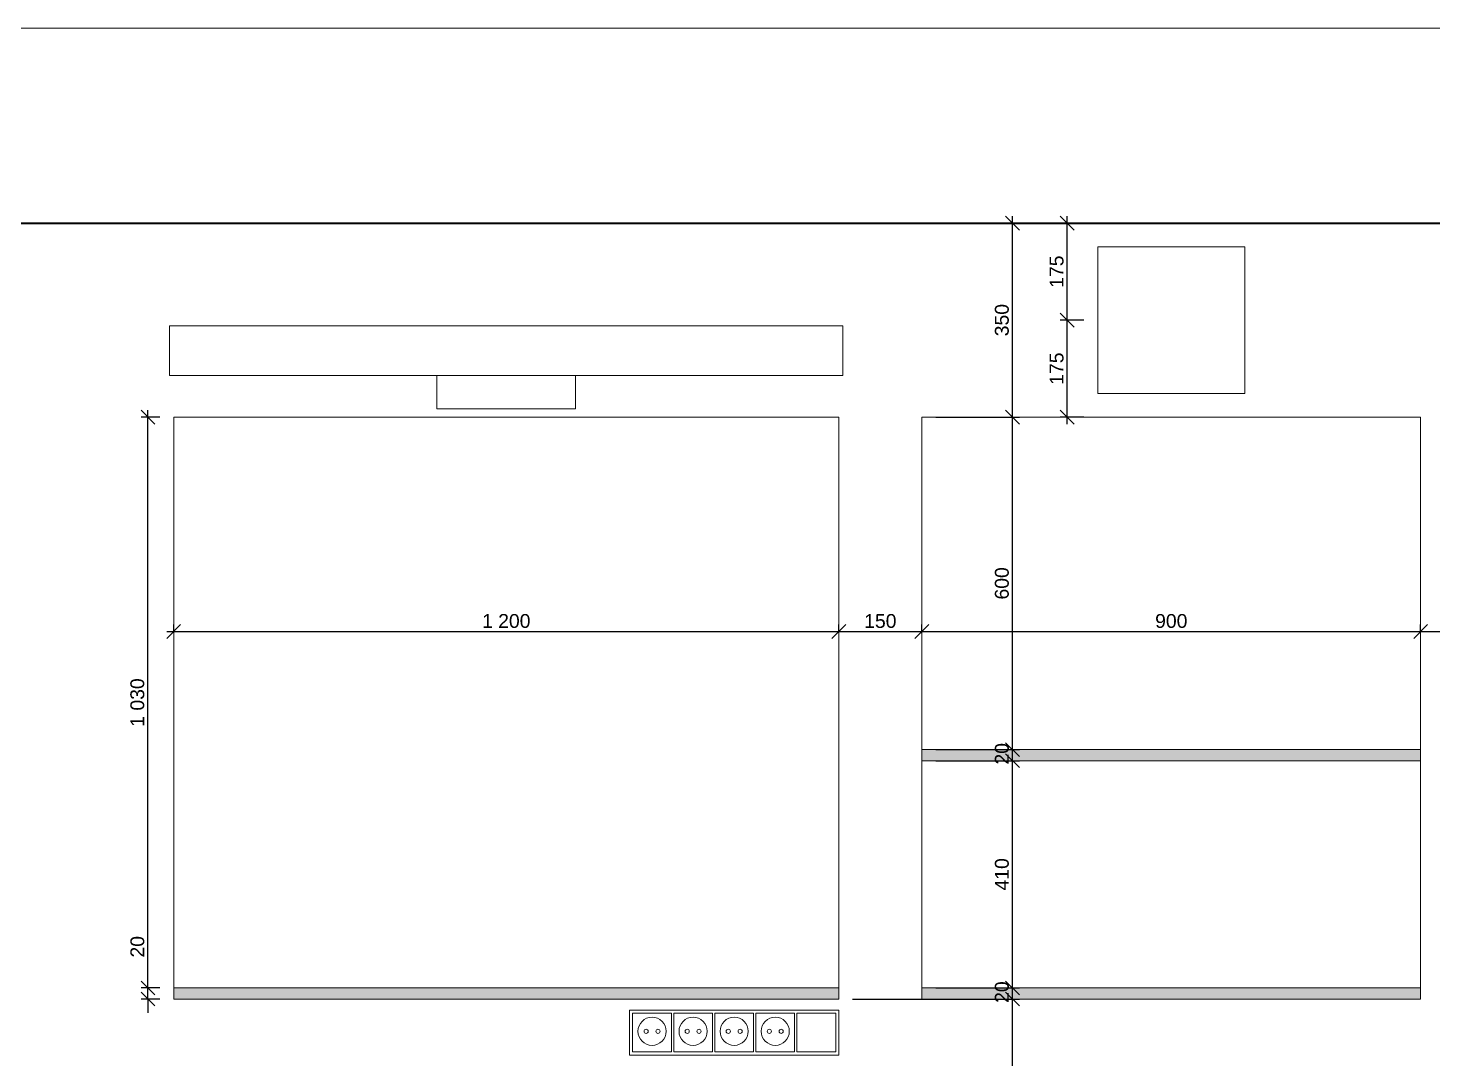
# Model space of a CAD drawing. Header units: millimetres. Extents: x 3767 to 22479, y 1034 to 12216.
# Drawn here: x 17704 to 20239, y 10356 to 12216 of the extents above; entities that cross this region are included whole.
import ezdxf

# ---------------------------------------------------------------- set-up
doc = ezdxf.new("R2010")
doc.units = ezdxf.units.MM
for name, color, linetype, lineweight in [('dim', 4, 'Continuous', 0), ('elevation', 7, 'Continuous', 13), ('free', 7, 'Continuous', 13), ('hatch', 255, 'Continuous', 0), ('light', 30, 'Continuous', 0), ('sanitary', 4, 'Continuous', 13), ('section', 5, 'Continuous', 35), ('wall', 7, 'Continuous', 13)]:
    doc.layers.add(name, color=color, linetype=linetype, lineweight=lineweight)
doc.styles.add('ARIAL', font='arial.ttf')
doc.dimstyles.new('25', dxfattribs={"dimtxt": 25, "dimasz": 25, "dimexe": 12.5, "dimexo": 25, "dimgap": 6.25, "dimtad": 1, "dimdec": 0, "dimdsep": 46, "dimlunit": 6, "dimtxsty": 'ARIAL', "dimblk": 'OBLIQUE', "dimcen": 25, "dimdle": 12.5, "dimclrd": 256, "dimclre": 256, "dimclrt": 2, "dimadec": 0, "dimazin": 0, "dimtfac": 1, "dimtdec": 0, "dimtmove": 0, "dimatfit": 1, "dimldrblk": 'DOTSMALL', "dimfxl": 1, "dimtvp": 1, "dimtolj": 1, "dimtzin": 0, "dimarcsym": 0})

# ---------------------------------------------------------------- blocks, each defined once
blk = doc.blocks.new('_Oblique')
at = {"color": 0, "linetype": 'ByBlock', "lineweight": -2}
blk.add_line((-0.5, -0.5), (0.5, 0.5), dxfattribs=at)
blk = doc.blocks.new('*D188')
at = {"layer": 'Defpoints', "color": 0, "transparency": 16777216}
for p in [(19166.9, 10464.4), (19480.3, 10464.4), (19156.5, 10114.4)]:
    blk.add_point(p, dxfattribs=at)
at = {"layer": 'dim', "lineweight": -2, "transparency": 16777216}
for p, q in [((19480.3, 10101.9), (19480.3, 10476.9)), ((19191.9, 10464.4), (19492.8, 10464.4)), ((19181.5, 10114.4), (19492.8, 10114.4))]:
    blk.add_line(p, q, dxfattribs=at)
at = {"layer": 'dim', "lineweight": -2, "transparency": 16777216, "xscale": 25, "yscale": 25, "zscale": 25}
for p, rotation in [((19480.3, 10464.4), 90), ((19480.3, 10114.4), 270)]:
    blk.add_blockref('_Oblique', p, dxfattribs=dict(at, rotation=rotation))
at = {"layer": 'dim', "color": 2, "transparency": 16777216, "insert": (19461.3, 10289.4), "char_height": 25, "attachment_point": 5, "rotation": 90, "style": 'ARIAL'}
blk.add_mtext('\\A1;350', dxfattribs=at)
blk = doc.blocks.new('_DotSmall')
at = {"color": 0, "linetype": 'ByBlock', "const_width": 0.5}
blk.add_lwpolyline([(-0.0625, 0, 1), (0.0625, 0, 1)], format="xyb", close=True, dxfattribs=at)
blk = doc.blocks.new('*D189')
at = {"layer": 'Defpoints', "color": 0, "transparency": 16777216}
for p in [(19316.9, 10484.4), (19480.3, 10484.4), (19316.9, 10464.4)]:
    blk.add_point(p, dxfattribs=at)
at = {"layer": 'dim', "lineweight": -2, "transparency": 16777216}
for p, q in [((19480.3, 10451.9), (19480.3, 10496.9)), ((19341.9, 10484.4), (19492.8, 10484.4)), ((19341.9, 10464.4), (19492.8, 10464.4))]:
    blk.add_line(p, q, dxfattribs=at)
at = {"layer": 'dim', "lineweight": -2, "transparency": 16777216, "xscale": 25, "yscale": 25, "zscale": 25}
for p, rotation in [((19480.3, 10484.4), 90), ((19480.3, 10464.4), 270)]:
    blk.add_blockref('_Oblique', p, dxfattribs=dict(at, rotation=rotation))
at = {"layer": 'dim', "color": 2, "transparency": 16777216, "insert": (19461.3, 10476.9), "char_height": 25, "attachment_point": 5, "rotation": 90, "style": 'ARIAL'}
blk.add_mtext('\\A1;20', dxfattribs=at)
blk = doc.blocks.new('*D190')
at = {"layer": 'Defpoints', "color": 0, "transparency": 16777216}
for p in [(19316.9, 10894.4), (19480.3, 10894.4), (19316.9, 10484.4)]:
    blk.add_point(p, dxfattribs=at)
at = {"layer": 'dim', "lineweight": -2, "transparency": 16777216}
for p, q in [((19480.3, 10471.9), (19480.3, 10906.9)), ((19341.9, 10894.4), (19492.8, 10894.4)), ((19341.9, 10484.4), (19492.8, 10484.4))]:
    blk.add_line(p, q, dxfattribs=at)
at = {"layer": 'dim', "lineweight": -2, "transparency": 16777216, "xscale": 25, "yscale": 25, "zscale": 25}
for p, rotation in [((19480.3, 10894.4), 90), ((19480.3, 10484.4), 270)]:
    blk.add_blockref('_Oblique', p, dxfattribs=dict(at, rotation=rotation))
at = {"layer": 'dim', "color": 2, "transparency": 16777216, "insert": (19461.3, 10689.4), "char_height": 25, "attachment_point": 5, "rotation": 90, "style": 'ARIAL'}
blk.add_mtext('\\A1;410', dxfattribs=at)
blk = doc.blocks.new('*D191')
at = {"layer": 'Defpoints', "color": 0, "transparency": 16777216}
for p in [(19316.9, 10914.4), (19480.3, 10914.4), (19316.9, 10894.4)]:
    blk.add_point(p, dxfattribs=at)
at = {"layer": 'dim', "lineweight": -2, "transparency": 16777216}
for p, q in [((19480.3, 10881.9), (19480.3, 10926.9)), ((19341.9, 10914.4), (19492.8, 10914.4)), ((19341.9, 10894.4), (19492.8, 10894.4))]:
    blk.add_line(p, q, dxfattribs=at)
at = {"layer": 'dim', "lineweight": -2, "transparency": 16777216, "xscale": 25, "yscale": 25, "zscale": 25}
for p, rotation in [((19480.3, 10914.4), 90), ((19480.3, 10894.4), 270)]:
    blk.add_blockref('_Oblique', p, dxfattribs=dict(at, rotation=rotation))
at = {"layer": 'dim', "color": 2, "transparency": 16777216, "insert": (19461.3, 10906.9), "char_height": 25, "attachment_point": 5, "rotation": 90, "style": 'ARIAL'}
blk.add_mtext('\\A1;20', dxfattribs=at)
blk = doc.blocks.new('*D192')
at = {"layer": 'Defpoints', "color": 0, "transparency": 16777216}
for p in [(19316.9, 11514.4), (19480.3, 11514.4), (19316.9, 10914.4)]:
    blk.add_point(p, dxfattribs=at)
at = {"layer": 'dim', "lineweight": -2, "transparency": 16777216}
for p, q in [((19341.9, 11514.4), (19492.8, 11514.4)), ((19480.3, 10901.9), (19480.3, 11526.9)), ((19341.9, 10914.4), (19492.8, 10914.4))]:
    blk.add_line(p, q, dxfattribs=at)
at = {"layer": 'dim', "lineweight": -2, "transparency": 16777216, "xscale": 25, "yscale": 25, "zscale": 25}
for p, rotation in [((19480.3, 11514.4), 90), ((19480.3, 10914.4), 270)]:
    blk.add_blockref('_Oblique', p, dxfattribs=dict(at, rotation=rotation))
at = {"layer": 'dim', "color": 2, "transparency": 16777216, "insert": (19461.3, 11214.4), "char_height": 25, "attachment_point": 5, "rotation": 90, "style": 'ARIAL'}
blk.add_mtext('\\A1;600', dxfattribs=at)
blk = doc.blocks.new('*D193')
at = {"layer": 'Defpoints', "color": 0, "transparency": 16777216}
for p in [(19166.9, 11864.4), (19480.3, 11864.4), (19316.9, 11514.4)]:
    blk.add_point(p, dxfattribs=at)
at = {"layer": 'dim', "lineweight": -2, "transparency": 16777216}
for p, q in [((19191.9, 11864.4), (19492.8, 11864.4)), ((19480.3, 11501.9), (19480.3, 11876.9)), ((19341.9, 11514.4), (19492.8, 11514.4))]:
    blk.add_line(p, q, dxfattribs=at)
at = {"layer": 'dim', "lineweight": -2, "transparency": 16777216, "xscale": 25, "yscale": 25, "zscale": 25}
for p, rotation in [((19480.3, 11864.4), 90), ((19480.3, 11514.4), 270)]:
    blk.add_blockref('_Oblique', p, dxfattribs=dict(at, rotation=rotation))
at = {"layer": 'dim', "color": 2, "transparency": 16777216, "insert": (19461.3, 11689.4), "char_height": 25, "attachment_point": 5, "rotation": 90, "style": 'ARIAL'}
blk.add_mtext('\\A1;350', dxfattribs=at)
blk = doc.blocks.new('*D197')
at = {"layer": 'Defpoints', "color": 0, "transparency": 16777216}
for p in [(17920.4, 10484.4), (17966.9, 10484.4), (17966.9, 10464.4)]:
    blk.add_point(p, dxfattribs=at)
at = {"layer": 'dim', "lineweight": -2, "transparency": 16777216}
for p, q in [((17920.4, 10484.4), (17920.4, 10583)), ((17941.9, 10484.4), (17907.9, 10484.4)), ((17920.4, 10464.4), (17920.4, 10484.4)), ((17941.9, 10464.4), (17907.9, 10464.4)), ((17920.4, 10464.4), (17920.4, 10439.4))]:
    blk.add_line(p, q, dxfattribs=at)
at = {"layer": 'dim', "lineweight": -2, "transparency": 16777216, "xscale": 25, "yscale": 25, "zscale": 25}
for p, rotation in [((17920.4, 10484.4), 270), ((17920.4, 10464.4), 90)]:
    blk.add_blockref('_Oblique', p, dxfattribs=dict(at, rotation=rotation))
at = {"layer": 'dim', "color": 2, "transparency": 16777216, "insert": (17901.4, 10558.7), "char_height": 25, "attachment_point": 5, "rotation": 90, "style": 'ARIAL'}
blk.add_mtext('\\A1;20', dxfattribs=at)
blk = doc.blocks.new('*D198')
at = {"layer": 'Defpoints', "color": 0, "transparency": 16777216}
for p in [(17920.4, 11514.4), (17966.9, 11514.4), (17966.9, 10484.4)]:
    blk.add_point(p, dxfattribs=at)
at = {"layer": 'dim', "lineweight": -2, "transparency": 16777216}
for p, q in [((17941.9, 11514.4), (17907.9, 11514.4)), ((17920.4, 10471.9), (17920.4, 11526.9)), ((17941.9, 10484.4), (17907.9, 10484.4))]:
    blk.add_line(p, q, dxfattribs=at)
at = {"layer": 'dim', "lineweight": -2, "transparency": 16777216, "xscale": 25, "yscale": 25, "zscale": 25}
for p, rotation in [((17920.4, 11514.4), 90), ((17920.4, 10484.4), 270)]:
    blk.add_blockref('_Oblique', p, dxfattribs=dict(at, rotation=rotation))
at = {"layer": 'dim', "color": 2, "transparency": 16777216, "insert": (17901.3, 10999.4), "char_height": 25, "attachment_point": 5, "rotation": 90, "style": 'ARIAL'}
blk.add_mtext('\\A1;1\xa0030', dxfattribs=at)
blk = doc.blocks.new('*D221')
at = {"layer": 'Defpoints', "color": 0, "transparency": 16777216}
for p in [(19366.6, 11864.4), (19579.1, 11864.4), (19634.4, 11689.4)]:
    blk.add_point(p, dxfattribs=at)
at = {"layer": 'dim', "lineweight": -2, "transparency": 16777216}
for p, q in [((19391.6, 11864.4), (19591.6, 11864.4)), ((19579.1, 11676.9), (19579.1, 11876.9)), ((19609.4, 11689.4), (19566.6, 11689.4))]:
    blk.add_line(p, q, dxfattribs=at)
at = {"layer": 'dim', "lineweight": -2, "transparency": 16777216, "xscale": 25, "yscale": 25, "zscale": 25}
for p, rotation in [((19579.1, 11864.4), 90), ((19579.1, 11689.4), 270)]:
    blk.add_blockref('_Oblique', p, dxfattribs=dict(at, rotation=rotation))
at = {"layer": 'dim', "color": 2, "transparency": 16777216, "insert": (19560.1, 11776.9), "char_height": 25, "attachment_point": 5, "rotation": 90, "style": 'ARIAL'}
blk.add_mtext('\\A1;175', dxfattribs=at)
blk = doc.blocks.new('*D222')
at = {"layer": 'Defpoints', "color": 0, "transparency": 16777216}
for p in [(19579.1, 11689.4), (19634.4, 11689.4), (19634.4, 11514.4)]:
    blk.add_point(p, dxfattribs=at)
at = {"layer": 'dim', "lineweight": -2, "transparency": 16777216}
for p, q in [((19609.4, 11689.4), (19566.6, 11689.4)), ((19579.1, 11501.9), (19579.1, 11701.9)), ((19609.4, 11514.4), (19566.6, 11514.4))]:
    blk.add_line(p, q, dxfattribs=at)
at = {"layer": 'dim', "lineweight": -2, "transparency": 16777216, "xscale": 25, "yscale": 25, "zscale": 25}
for p, rotation in [((19579.1, 11689.4), 90), ((19579.1, 11514.4), 270)]:
    blk.add_blockref('_Oblique', p, dxfattribs=dict(at, rotation=rotation))
at = {"layer": 'dim', "color": 2, "transparency": 16777216, "insert": (19560.1, 11601.9), "char_height": 25, "attachment_point": 5, "rotation": 90, "style": 'ARIAL'}
blk.add_mtext('\\A1;175', dxfattribs=at)
blk = doc.blocks.new('*D228')
at = {"layer": 'Defpoints', "color": 0, "transparency": 16777216}
for p in [(17966.9, 11110.2), (19166.9, 11127.4), (19166.9, 11110.2)]:
    blk.add_point(p, dxfattribs=at)
at = {"layer": 'dim', "lineweight": -2, "transparency": 16777216}
for p, q in [((17966.9, 11127.4), (17966.9, 11139.9)), ((19166.9, 11127.4), (19166.9, 11139.9)), ((17954.4, 11127.4), (19179.4, 11127.4))]:
    blk.add_line(p, q, dxfattribs=at)
at = {"layer": 'dim', "lineweight": -2, "transparency": 16777216, "xscale": 25, "yscale": 25, "zscale": 25, "rotation": 180}
blk.add_blockref('_Oblique', (17966.9, 11127.4), dxfattribs=at)
at = {"layer": 'dim', "lineweight": -2, "transparency": 16777216, "xscale": 25, "yscale": 25, "zscale": 25}
blk.add_blockref('_Oblique', (19166.9, 11127.4), dxfattribs=at)
at = {"layer": 'dim', "color": 2, "transparency": 16777216, "insert": (18566.9, 11146.4), "char_height": 25, "attachment_point": 5, "style": 'ARIAL'}
blk.add_mtext('\\A1;1\xa0200', dxfattribs=at)
blk = doc.blocks.new('*D229')
at = {"layer": 'Defpoints', "color": 0, "transparency": 16777216}
for p in [(19166.9, 11110.2), (19316.9, 11127.4), (19316.9, 10989.4)]:
    blk.add_point(p, dxfattribs=at)
at = {"layer": 'dim', "lineweight": -2, "transparency": 16777216}
for p, q in [((19166.9, 11127.4), (19166.9, 11139.9)), ((19316.9, 11124.4), (19316.9, 11139.9)), ((19154.4, 11127.4), (19329.4, 11127.4))]:
    blk.add_line(p, q, dxfattribs=at)
at = {"layer": 'dim', "lineweight": -2, "transparency": 16777216, "xscale": 25, "yscale": 25, "zscale": 25, "rotation": 180}
blk.add_blockref('_Oblique', (19166.9, 11127.4), dxfattribs=at)
at = {"layer": 'dim', "lineweight": -2, "transparency": 16777216, "xscale": 25, "yscale": 25, "zscale": 25}
blk.add_blockref('_Oblique', (19316.9, 11127.4), dxfattribs=at)
at = {"layer": 'dim', "color": 2, "transparency": 16777216, "insert": (19241.9, 11146.4), "char_height": 25, "attachment_point": 5, "style": 'ARIAL'}
blk.add_mtext('\\A1;150', dxfattribs=at)
blk = doc.blocks.new('*D230')
at = {"layer": 'Defpoints', "color": 0, "transparency": 16777216}
for p in [(20216.9, 11127.4), (19316.9, 10989.4), (20216.9, 10989.4)]:
    blk.add_point(p, dxfattribs=at)
at = {"layer": 'dim', "lineweight": -2, "transparency": 16777216}
for p, q in [((19316.9, 11124.4), (19316.9, 11139.9)), ((20216.9, 11124.4), (20216.9, 11139.9)), ((19304.4, 11127.4), (20229.4, 11127.4))]:
    blk.add_line(p, q, dxfattribs=at)
at = {"layer": 'dim', "lineweight": -2, "transparency": 16777216, "xscale": 25, "yscale": 25, "zscale": 25, "rotation": 180}
blk.add_blockref('_Oblique', (19316.9, 11127.4), dxfattribs=at)
at = {"layer": 'dim', "lineweight": -2, "transparency": 16777216, "xscale": 25, "yscale": 25, "zscale": 25}
blk.add_blockref('_Oblique', (20216.9, 11127.4), dxfattribs=at)
at = {"layer": 'dim', "color": 2, "transparency": 16777216, "insert": (19766.9, 11146.4), "char_height": 25, "attachment_point": 5, "style": 'ARIAL'}
blk.add_mtext('\\A1;900', dxfattribs=at)
blk = doc.blocks.new('*D231')
at = {"layer": 'Defpoints', "color": 0, "transparency": 16777216}
for p in [(20366.9, 11127.4), (20216.9, 10989.4), (20366.9, 10989.4)]:
    blk.add_point(p, dxfattribs=at)
at = {"layer": 'dim', "lineweight": -2, "transparency": 16777216}
for p, q in [((20216.9, 11124.4), (20216.9, 11139.9)), ((20366.9, 11124.4), (20366.9, 11139.9)), ((20204.4, 11127.4), (20379.4, 11127.4))]:
    blk.add_line(p, q, dxfattribs=at)
at = {"layer": 'dim', "lineweight": -2, "transparency": 16777216, "xscale": 25, "yscale": 25, "zscale": 25, "rotation": 180}
blk.add_blockref('_Oblique', (20216.9, 11127.4), dxfattribs=at)
at = {"layer": 'dim', "lineweight": -2, "transparency": 16777216, "xscale": 25, "yscale": 25, "zscale": 25}
blk.add_blockref('_Oblique', (20366.9, 11127.4), dxfattribs=at)
at = {"layer": 'dim', "color": 2, "transparency": 16777216, "insert": (20291.9, 11146.4), "char_height": 25, "attachment_point": 5, "style": 'ARIAL'}
blk.add_mtext('\\A1;150', dxfattribs=at)

msp = doc.modelspace()

# ---------------------------------------------------------------- hatches: boundary and pattern name
at = {"layer": 'hatch'}
h = msp.add_hatch(color=254, dxfattribs=at)
h.dxf.hatch_style = 1
h.paths.add_polyline_path([(20216.9, 10894.4), (20216.9, 10914.4), (19316.9, 10914.4), (19316.9, 10894.4)])
h = msp.add_hatch(color=254, dxfattribs=at)
h.dxf.hatch_style = 1
h.paths.add_polyline_path([(17966.9, 10484.4), (17966.9, 10464.4), (19166.9, 10464.4), (19166.9, 10484.4)])
h = msp.add_hatch(color=254, dxfattribs=at)
h.dxf.hatch_style = 1
h.paths.add_polyline_path([(20216.9, 10464.4), (20216.9, 10484.4), (19316.9, 10484.4), (19316.9, 10464.4)])

# ---------------------------------------------------------------- linework, layer by layer
at = {"layer": 'dim'}
msp.add_lwpolyline([(12050, 12216.3), (22479.1, 12216.3), (22479.1, 1034.3), (12050, 1034.3)], close=True, dxfattribs=at)
at = {"layer": 'elevation'}
msp.add_line((19471, 11514.4), (19316.9, 11514.4), dxfattribs=at)
at = {"layer": 'free'}
for p, q in [((17966.9, 11514.4), (19166.9, 11514.4)), ((17966.9, 10464.4), (17966.9, 11514.4)), ((19166.9, 10464.4), (19166.9, 11514.4)), ((20216.9, 11514.4), (19316.9, 11514.4)), ((19316.9, 10464.4), (19316.9, 11514.4)), ((20216.9, 10464.4), (20216.9, 11514.4)), ((19316.9, 10914.4), (20216.9, 10914.4)), ((19316.9, 10894.4), (20216.9, 10894.4)), ((17966.9, 10484.4), (19166.9, 10484.4)), ((17966.9, 10484.4), (17966.9, 10464.4)), ((19166.9, 10464.4), (19166.9, 10484.4)), ((19316.9, 10484.4), (20216.9, 10484.4)), ((17966.9, 10464.4), (19166.9, 10464.4)), ((19316.9, 10464.4), (20216.9, 10464.4)), ((19316.9, 10464.4), (20216.9, 10464.4))]:
    msp.add_line(p, q, dxfattribs=at)
at = {"layer": 'light'}
for points in [[(19174.4, 11589.4), (19174.4, 11679.4), (17959.4, 11679.4), (17959.4, 11589.4)], [(17959.4, 11589.4), (17959.4, 11679.4), (19174.4, 11679.4), (19174.4, 11589.4)]]:
    msp.add_lwpolyline(points, close=True, dxfattribs=at)
at = {"layer": 'sanitary'}
for points in [[(19899.4, 11556.9), (19899.4, 11821.9), (19634.4, 11821.9), (19634.4, 11556.9)], [(19166.9, 10363.4), (18789.5, 10363.4), (18789.5, 10444.4), (19166.9, 10444.4)], [(18865, 10438.9), (18795, 10438.9), (18795, 10368.9), (18865, 10368.9)], [(18939.1, 10438.9), (18869.1, 10438.9), (18869.1, 10368.9), (18939.1, 10368.9)], [(19013.2, 10438.9), (18943.2, 10438.9), (18943.2, 10368.9), (19013.2, 10368.9)], [(19087.3, 10438.9), (19017.3, 10438.9), (19017.3, 10368.9), (19087.3, 10368.9)], [(19161.4, 10438.9), (19091.4, 10438.9), (19091.4, 10368.9), (19161.4, 10368.9)]]:
    msp.add_lwpolyline(points, close=True, dxfattribs=at)
for centre, radius in [((18830, 10406.2), 25.4), ((18904.1, 10406.2), 25.4), ((18978.2, 10406.2), 25.4), ((19052.3, 10406.2), 25.4), ((18819.3, 10406.2), 3.78), ((18840.7, 10406.2), 3.78), ((18893.4, 10406.2), 3.78), ((18914.8, 10406.2), 3.78), ((18967.5, 10406.2), 3.78), ((18988.9, 10406.2), 3.78), ((19041.6, 10406.2), 3.78), ((19063, 10406.2), 3.78)]:
    msp.add_circle(centre, radius, dxfattribs=at)
at = {"layer": 'section', "linetype": 'Continuous'}
msp.add_line((16641.9, 11864.4), (20366.9, 11864.4), dxfattribs=at)
at = {"layer": 'wall', "color": 30}
msp.add_lwpolyline([(18441.9, 11589.4), (18441.9, 11529.4), (18691.9, 11529.4), (18691.9, 11589.4)], dxfattribs=at)

# ---------------------------------------------------------------- dimensions: what is measured, and where the dimension line sits
at = {"layer": 'dim'}
for base, p1, p2, picture, middle in [((19480.3, 11864.4), (19316.9, 11514.4), (19166.9, 11864.4), '*D193', (19461.3, 11689.4)), ((19579.1, 11864.4), (19634.4, 11689.4), (19366.6, 11864.4), '*D221', (19560.1, 11776.9)), ((19579.1, 11689.4), (19634.4, 11514.4), (19634.4, 11689.4), '*D222', (19560.1, 11601.9)), ((17920.4, 11514.4), (17966.9, 10484.4), (17966.9, 11514.4), '*D198', (17901.3, 10999.4)), ((19480.3, 11514.4), (19316.9, 10914.4), (19316.9, 11514.4), '*D192', (19461.3, 11214.4)), ((19480.3, 10894.4), (19316.9, 10484.4), (19316.9, 10894.4), '*D190', (19461.3, 10689.4))]:
    dim = msp.add_linear_dim(base=base, p1=p1, p2=p2, angle=90, dimstyle='25', override={"dimtmove": 1}, dxfattribs=at)
    dim.commit()
    dim.dimension.update_dxf_attribs({"geometry": picture, "text_midpoint": middle})
for base, p1, p2, override, picture, middle in [((19166.9, 11127.4), (17966.9, 11110.2), (19166.9, 11110.2), {"dimfxl": 3, "dimfxlon": 1}, '*D228', (18566.9, 11146.4)), ((19316.9, 11127.4), (19166.9, 11110.2), (19316.9, 10989.4), {"dimtmove": 1, "dimfxl": 3, "dimfxlon": 1}, '*D229', (19241.9, 11146.4)), ((20216.9, 11127.4), (19316.9, 10989.4), (20216.9, 10989.4), {"dimtmove": 1, "dimfxl": 3, "dimfxlon": 1}, '*D230', (19766.9, 11146.4)), ((20366.9, 11127.4), (20216.9, 10989.4), (20366.9, 10989.4), {"dimtmove": 1, "dimfxl": 3, "dimfxlon": 1}, '*D231', (20291.9, 11146.4))]:
    dim = msp.add_linear_dim(base=base, p1=p1, p2=p2, dimstyle='25', override=override, dxfattribs=at)
    dim.commit()
    dim.dimension.update_dxf_attribs({"geometry": picture, "text_midpoint": middle})
for base, p1, p2, picture, middle in [((19480.3, 10914.4), (19316.9, 10894.4), (19316.9, 10914.4), '*D191', (19480.3, 10906.9)), ((19480.3, 10484.4), (19316.9, 10464.4), (19316.9, 10484.4), '*D189', (19480.3, 10476.9))]:
    dim = msp.add_linear_dim(base=base, p1=p1, p2=p2, angle=90, dimstyle='25', override={"dimtmove": 1}, dxfattribs=at)
    dim.commit()
    dim.dimension.update_dxf_attribs({"geometry": picture, "text_midpoint": middle, "dimtype": 160})
for base, p1, p2, picture, middle in [((17920.4, 10484.4), (17966.9, 10464.4), (17966.9, 10484.4), '*D197', (17901.4, 10558.7)), ((19480.3, 10464.4), (19156.5, 10114.4), (19166.9, 10464.4), '*D188', (19461.3, 10289.4))]:
    dim = msp.add_linear_dim(base=base, p1=p1, p2=p2, angle=90, dimstyle='25', dxfattribs=at)
    dim.commit()
    dim.dimension.update_dxf_attribs({"geometry": picture, "text_midpoint": middle})

doc.saveas('drawing.dxf')
